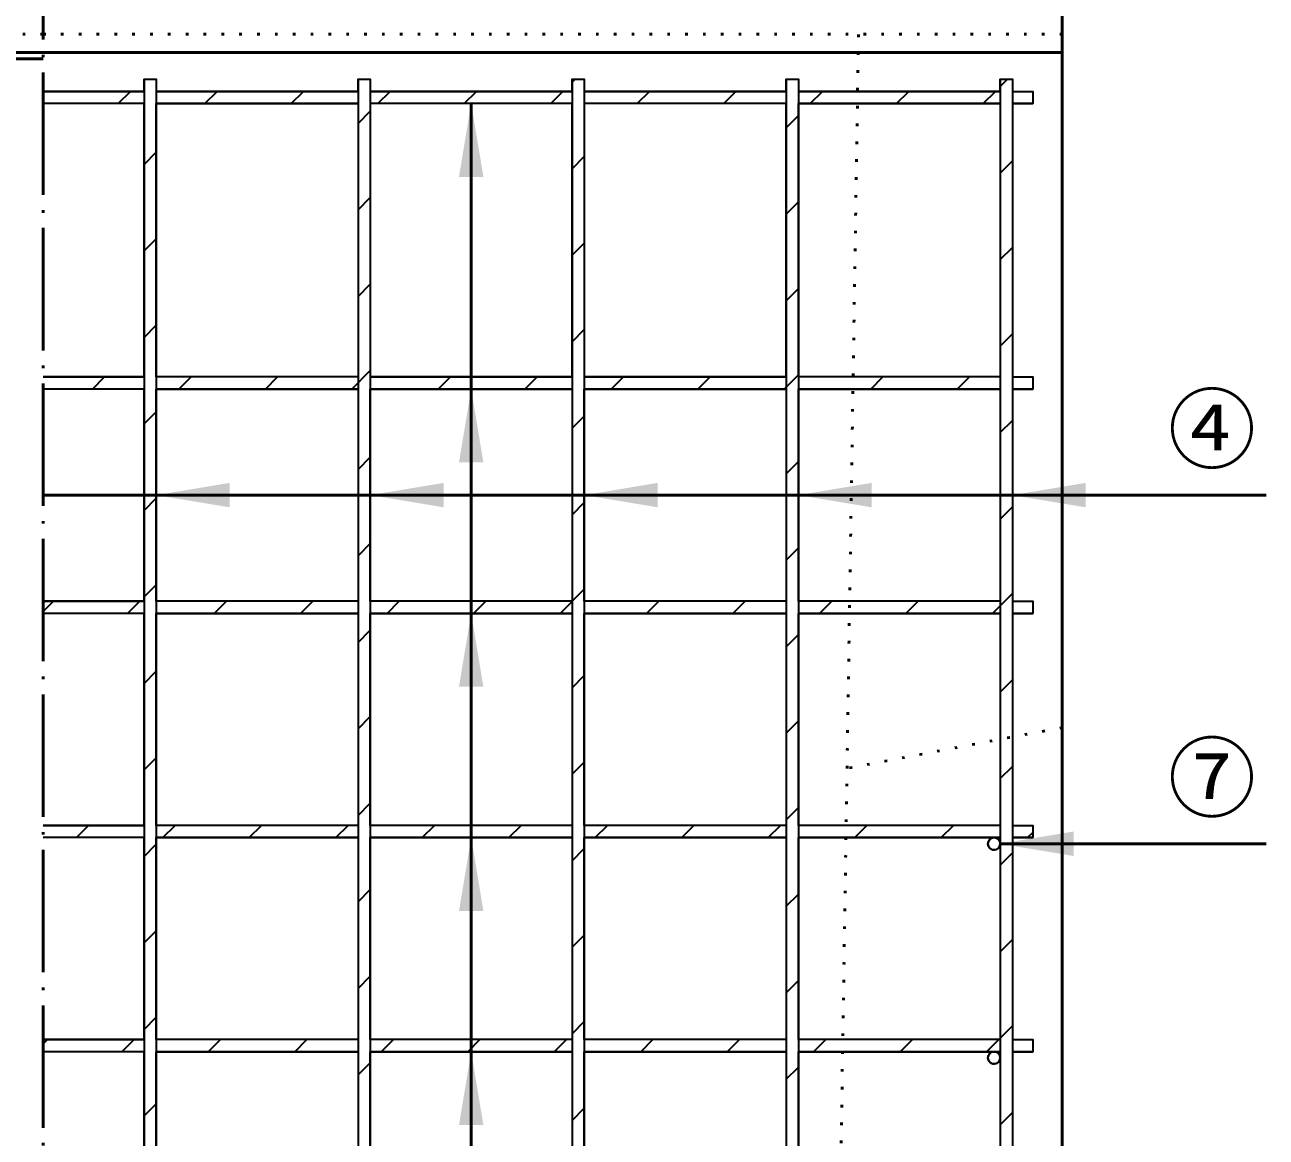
# Model space of a CAD drawing. Units: millimetres, scale not verified. Extents: x -2102 to 2102, y -1485 to 1485.
# Drawn here: x 343 to 952, y -816 to -270 of the extents above; entities that cross this region are included whole.
import ezdxf
from ezdxf.enums import TextEntityAlignment as Align

# ---------------------------------------------------------------- set-up
doc = ezdxf.new("R2010")
doc.units = ezdxf.units.MM
doc.header["$LTSCALE"] = 5
doc.linetypes.add('DOTTED', pattern=[1.75, 0.25, -1.5])
doc.linetypes.add('LONG_DASHED_DOTTED', pattern=[15.25, 12, -1.5, 0.25, -1.5])
doc.layers.add('0-0_V-nasSTD', color=7, linetype='Continuous', lineweight=35)
doc.layers.add('0-1_0', color=7, linetype='Continuous', lineweight=50)
doc.styles.add('ＭＳ ゴシック', font='')
doc.styles.get('ＭＳ ゴシック').set_extended_font_data('MS Gothic')

msp = doc.modelspace()

# ---------------------------------------------------------------- linework, layer by layer
at = {"layer": '0-0_V-nasSTD'}
for p, q in [((611.106, -298.278), (612.628, -296.756)), ((821.106, -300.41), (824.76, -296.756)), ((388.496, -308.756), (394.496, -302.756)), ((430.922, -308.756), (436.922, -302.756)), ((473.348, -308.756), (479.348, -302.756)), ((515.775, -308.756), (521.775, -302.756)), ((558.201, -308.756), (564.201, -302.756)), ((600.628, -308.756), (606.628, -302.756)), ((643.054, -308.756), (649.054, -302.756)), ((685.481, -308.756), (691.481, -302.756)), ((727.907, -308.756), (733.907, -302.756)), ((770.333, -308.756), (776.333, -302.756)), ((812.76, -308.756), (818.76, -302.756)), ((506.106, -318.425), (512.106, -312.425)), ((716.106, -320.557), (722.106, -314.557)), ((401.106, -338.572), (407.106, -332.572)), ((611.106, -340.704), (617.106, -334.704)), ((821.106, -342.836), (827.106, -336.836)), ((506.106, -360.851), (512.106, -354.851)), ((716.106, -362.983), (722.106, -356.983)), ((401.106, -380.999), (407.106, -374.999)), ((611.106, -383.131), (617.106, -377.131)), ((821.106, -385.263), (827.106, -379.263)), ((506.106, -403.278), (512.106, -397.278)), ((716.106, -405.41), (722.106, -399.41)), ((401.106, -423.425), (407.106, -417.425)), ((611.106, -425.557), (617.106, -419.557)), ((821.106, -427.689), (827.106, -421.689)), ((375.775, -448.756), (381.775, -442.756)), ((418.201, -448.756), (424.201, -442.756)), ((460.628, -448.756), (466.628, -442.756)), ((503.054, -448.756), (512.106, -439.704)), ((545.481, -448.756), (551.481, -442.756)), ((587.907, -448.756), (593.907, -442.756)), ((630.333, -448.756), (636.333, -442.756)), ((672.76, -448.756), (678.76, -442.756)), ((715.186, -448.756), (722.106, -441.836)), ((757.613, -448.756), (763.613, -442.756)), ((800.039, -448.756), (806.039, -442.756)), ((401.106, -465.851), (407.106, -459.851)), ((611.106, -467.983), (617.106, -461.983)), ((821.106, -470.115), (827.106, -464.115)), ((506.106, -488.131), (512.106, -482.131)), ((716.106, -490.263), (722.106, -484.263)), ((401.106, -508.278), (407.106, -502.278)), ((611.106, -510.41), (617.106, -504.41)), ((821.106, -512.542), (827.106, -506.542)), ((506.106, -530.557), (512.106, -524.557)), ((716.106, -532.689), (722.106, -526.689)), ((401.106, -550.704), (407.106, -544.704)), ((605.186, -558.756), (617.106, -546.836)), ((351.606, -557.778), (356.628, -552.756)), ((393.054, -558.756), (399.054, -552.756)), ((435.481, -558.756), (441.481, -552.756)), ((477.907, -558.756), (483.907, -552.756)), ((520.333, -558.756), (526.333, -552.756)), ((562.76, -558.756), (568.76, -552.756)), ((647.613, -558.756), (653.613, -552.756)), ((690.039, -558.756), (696.039, -552.756)), ((732.465, -558.756), (738.465, -552.756)), ((774.892, -558.756), (780.892, -552.756)), ((817.318, -558.756), (827.106, -548.968)), ((506.106, -572.983), (512.106, -566.983)), ((716.106, -575.115), (722.106, -569.115)), ((401.106, -593.131), (407.106, -587.131)), ((611.106, -595.263), (617.106, -589.263)), ((821.106, -597.395), (827.106, -591.395)), ((506.106, -615.41), (512.106, -609.41)), ((716.106, -617.542), (722.106, -611.542)), ((401.106, -635.557), (407.106, -629.557)), ((611.106, -637.689), (617.106, -631.689)), ((821.106, -639.821), (827.106, -633.821)), ((506.106, -657.836), (512.106, -651.836)), ((716.106, -659.968), (722.106, -653.968)), ((367.907, -668.756), (373.907, -662.756)), ((410.333, -668.756), (416.333, -662.756)), ((452.76, -668.756), (458.76, -662.756)), ((495.186, -668.756), (501.186, -662.756)), ((537.613, -668.756), (543.613, -662.756)), ((580.039, -668.756), (586.039, -662.756)), ((622.465, -668.756), (628.465, -662.756)), ((664.892, -668.756), (670.892, -662.756)), ((707.318, -668.756), (713.318, -662.756)), ((749.745, -668.756), (755.745, -662.756)), ((792.171, -668.756), (798.171, -662.756)), ((834.597, -668.756), (837.106, -666.247)), ((401.106, -677.983), (407.106, -671.983)), ((611.106, -680.115), (617.106, -674.115)), ((821.106, -682.247), (827.106, -676.247)), ((506.106, -700.263), (512.106, -694.263)), ((716.106, -702.395), (722.106, -696.395)), ((401.106, -720.41), (407.106, -714.41)), ((611.106, -722.542), (617.106, -716.542)), ((821.106, -724.674), (827.106, -718.674)), ((506.106, -742.689), (512.106, -736.689)), ((716.106, -744.821), (722.106, -738.821)), ((401.106, -762.836), (407.106, -756.836)), ((611.106, -764.968), (617.106, -758.968)), ((821.106, -767.1), (827.106, -761.1)), ((351.606, -769.91), (353.76, -767.756)), ((390.186, -773.756), (396.186, -767.756)), ((432.613, -773.756), (438.613, -767.756)), ((475.039, -773.756), (481.039, -767.756)), ((517.465, -773.756), (523.465, -767.756)), ((559.892, -773.756), (565.892, -767.756)), ((602.318, -773.756), (608.318, -767.756)), ((644.745, -773.756), (650.745, -767.756)), ((687.171, -773.756), (693.171, -767.756)), ((729.597, -773.756), (735.597, -767.756)), ((772.024, -773.756), (778.024, -767.756)), ((814.45, -773.756), (820.45, -767.756)), ((506.106, -785.115), (512.106, -779.115)), ((716.106, -787.247), (722.106, -781.247)), ((401.106, -805.263), (407.106, -799.263)), ((611.106, -807.395), (617.106, -801.395)), ((821.106, -809.527), (827.106, -803.527))]:
    msp.add_line(p, q, dxfattribs=at)
at = {"layer": '0-0_V-nasSTD', "lineweight": 50}
for p, q in [((561.606, -1069.756), (561.606, -308.756)), ((951.606, -500.756), (351.606, -500.756)), ((821.106, -671.756), (951.606, -671.756))]:
    msp.add_line(p, q, dxfattribs=at)
at = {"layer": '0-0_V-nasSTD'}
for points in [[(351.606, -302.756), (401.106, -302.756), (401.106, -296.756), (407.106, -296.756), (407.106, -302.756), (506.106, -302.756), (506.106, -296.756), (512.106, -296.756), (512.106, -302.756), (611.106, -302.756), (611.106, -296.756), (617.106, -296.756), (617.106, -302.756), (716.106, -302.756), (716.106, -296.756), (722.106, -296.756), (722.106, -302.756), (751.168, -302.756), (821.106, -302.756), (821.106, -296.756), (827.106, -296.756), (827.106, -302.756), (837.106, -302.756)], [(837.106, -302.756), (837.106, -308.756), (827.106, -308.756), (827.106, -442.756), (837.106, -442.756), (837.106, -448.756), (827.106, -448.756), (827.106, -552.756), (837.106, -552.756), (837.106, -558.756), (827.106, -558.756), (827.106, -619.395), (827.106, -662.756), (837.106, -662.756), (837.106, -668.756), (827.106, -668.756), (827.106, -767.756), (837.106, -767.756), (837.106, -773.756), (827.106, -773.756), (827.106, -872.756)], [(351.606, -442.756), (401.106, -442.756), (401.106, -308.756), (351.606, -308.756)], [(351.606, -552.756), (401.106, -552.756), (401.106, -448.756), (351.606, -448.756)], [(351.606, -662.756), (401.106, -662.756), (401.106, -558.756), (351.606, -558.756)], [(351.606, -767.756), (401.106, -767.756), (401.106, -668.756), (351.606, -668.756)], [(351.606, -872.756), (401.106, -872.756), (401.106, -773.756), (351.606, -773.756)]]:
    msp.add_lwpolyline(points, dxfattribs=at)
for points in [[(506.106, -308.756), (506.106, -442.756), (407.106, -442.756), (407.106, -407.932), (407.106, -308.756)], [(611.106, -442.756), (611.106, -308.756), (512.106, -308.756), (512.106, -407.932), (512.106, -442.756)], [(716.106, -442.756), (716.106, -308.756), (684.02, -308.756), (617.106, -308.756), (617.106, -407.932), (617.106, -442.756)], [(821.106, -407.932), (821.106, -442.756), (748.981, -442.756), (722.106, -442.756), (722.106, -308.756), (751.074, -308.756), (821.106, -308.756)], [(506.106, -448.756), (506.106, -552.756), (407.106, -552.756), (407.106, -448.756)], [(611.106, -448.756), (611.106, -552.756), (512.106, -552.756), (512.106, -448.756)], [(716.106, -448.756), (716.106, -552.756), (617.106, -552.756), (617.106, -448.756), (684.02, -448.756)], [(821.106, -552.756), (747.262, -552.756), (722.106, -552.756), (722.106, -448.756), (748.887, -448.756), (821.106, -448.756)], [(506.106, -558.756), (506.106, -662.756), (407.106, -662.756), (407.106, -558.756)], [(611.106, -558.756), (611.106, -662.756), (512.106, -662.756), (512.106, -558.756)], [(716.106, -558.756), (716.106, -662.756), (617.106, -662.756), (617.106, -558.756), (684.02, -558.756)], [(821.106, -558.756), (821.106, -620.531), (821.106, -662.756), (745.543, -662.756), (722.106, -662.756), (722.106, -558.756), (747.168, -558.756)], [(506.106, -668.756), (506.106, -767.756), (407.106, -767.756), (407.106, -668.756)], [(611.106, -668.756), (611.106, -767.756), (512.106, -767.756), (512.106, -668.756)], [(716.106, -668.756), (716.106, -767.756), (617.106, -767.756), (617.106, -668.756), (684.02, -668.756)], [(821.106, -767.756), (743.902, -767.756), (722.106, -767.756), (722.106, -668.756), (745.449, -668.756), (818.106, -668.756), (821.106, -668.756), (821.106, -671.756)], [(506.106, -773.756), (506.106, -872.756), (407.106, -872.756), (407.106, -773.756)], [(611.106, -773.756), (611.106, -872.756), (512.106, -872.756), (512.106, -773.756)], [(716.106, -773.756), (716.106, -872.756), (617.106, -872.756), (617.106, -773.756)], [(821.106, -776.756), (821.106, -872.756), (742.262, -872.756), (722.106, -872.756), (722.106, -773.756), (743.809, -773.756), (818.106, -773.756), (821.106, -773.756)]]:
    msp.add_lwpolyline(points, close=True, dxfattribs=at)
for centre, start, end in [((818.106, -671.756), 90, 225), ((818.106, -671.756), 0, 90), ((818.106, -671.756), 225, 0), ((818.106, -776.756), 90, 225), ((818.106, -776.756), 225, 0), ((818.106, -776.756), 0, 90)]:
    msp.add_arc(centre, 3, start, end, dxfattribs=at)
for points in [[(555.606, -344.756), (561.606, -308.756), (567.606, -344.756)], [(555.606, -484.756), (561.606, -448.756), (567.606, -484.756)], [(407.106, -500.756), (443.106, -506.756), (443.106, -494.756)], [(512.106, -500.756), (548.106, -506.756), (548.106, -494.756)], [(617.106, -500.756), (653.106, -506.756), (653.106, -494.756)], [(722.106, -500.756), (758.106, -506.756), (758.106, -494.756)], [(827.106, -500.756), (863.106, -506.756), (863.106, -494.756)], [(555.606, -594.756), (561.606, -558.756), (567.606, -594.756)], [(555.606, -704.756), (561.606, -668.756), (567.606, -704.756)], [(821.106, -671.756), (857.106, -677.756), (857.106, -665.756)], [(555.606, -809.756), (561.606, -773.756), (567.606, -809.756)]]:
    msp.add_solid(points, dxfattribs=at)
at = {"layer": '0-1_0', "linetype": 'LONG_DASHED_DOTTED'}
msp.add_line((351.606, -1039.756), (351.606, -73.756), dxfattribs=at)
at = {"layer": '0-1_0'}
for p, q in [((851.606, -98.756), (851.606, -283.756)), ((851.606, -274.756), (851.606, -1014.756)), ((-148.394, -283.756), (851.606, -283.756)), ((-148.394, -286.756), (351.606, -286.756))]:
    msp.add_line(p, q, dxfattribs=at)
at = {"layer": '0-1_0', "linetype": 'DOTTED'}
for p, q in [((-148.394, -274.756), (351.606, -274.756)), ((351.606, -274.756), (851.606, -274.756)), ((741.606, -914.756), (751.606, -274.756)), ((851.606, -614.756), (745.981, -634.756))]:
    msp.add_line(p, q, dxfattribs=at)
at = {"layer": '0-1_0', "lineweight": 35}
for p, q in [((401.106, -296.756), (401.106, -986.756)), ((401.106, -296.756), (407.106, -296.756)), ((407.106, -296.756), (407.106, -986.756)), ((506.106, -296.756), (506.106, -986.756)), ((506.106, -296.756), (512.106, -296.756)), ((512.106, -296.756), (512.106, -986.756)), ((611.106, -296.756), (611.106, -986.756)), ((611.106, -296.756), (617.106, -296.756)), ((617.106, -296.756), (617.106, -986.756)), ((716.106, -296.756), (716.106, -986.756)), ((716.106, -296.756), (722.106, -296.756)), ((722.106, -296.756), (722.106, -986.756)), ((821.106, -296.756), (821.106, -986.756)), ((821.106, -296.756), (827.106, -296.756)), ((827.106, -296.756), (827.106, -986.756)), ((401.106, -302.756), (351.606, -302.756)), ((506.106, -302.756), (407.106, -302.756)), ((611.106, -302.756), (512.106, -302.756)), ((716.106, -302.756), (617.106, -302.756)), ((821.106, -302.756), (722.106, -302.756)), ((827.106, -302.756), (837.106, -302.756)), ((837.106, -302.756), (837.106, -308.756)), ((401.106, -308.756), (351.606, -308.756)), ((506.106, -308.756), (407.106, -308.756)), ((611.106, -308.756), (512.106, -308.756)), ((716.106, -308.756), (617.106, -308.756)), ((821.106, -308.756), (722.106, -308.756)), ((827.106, -308.756), (837.106, -308.756)), ((401.106, -442.756), (351.606, -442.756)), ((506.106, -442.756), (407.106, -442.756)), ((611.106, -442.756), (512.106, -442.756)), ((716.106, -442.756), (617.106, -442.756)), ((821.106, -442.756), (722.106, -442.756)), ((821.106, -442.756), (748.981, -442.756)), ((827.106, -442.756), (837.106, -442.756)), ((837.106, -442.756), (837.106, -448.756)), ((401.106, -448.756), (351.606, -448.756)), ((401.106, -448.756), (351.606, -448.756)), ((506.106, -448.756), (407.106, -448.756)), ((407.106, -448.756), (506.106, -448.756)), ((611.106, -448.756), (512.106, -448.756)), ((512.106, -448.756), (611.106, -448.756)), ((716.106, -448.756), (617.106, -448.756)), ((617.106, -448.756), (684.02, -448.756)), ((821.106, -448.756), (722.106, -448.756)), ((748.887, -448.756), (821.106, -448.756)), ((827.106, -448.756), (837.106, -448.756)), ((401.106, -552.756), (351.606, -552.756)), ((351.606, -552.756), (401.106, -552.756)), ((506.106, -552.756), (407.106, -552.756)), ((506.106, -552.756), (407.106, -552.756)), ((611.106, -552.756), (512.106, -552.756)), ((611.106, -552.756), (512.106, -552.756)), ((716.106, -552.756), (617.106, -552.756)), ((716.106, -552.756), (617.106, -552.756)), ((821.106, -552.756), (722.106, -552.756)), ((821.106, -552.756), (747.262, -552.756)), ((827.106, -552.756), (837.106, -552.756)), ((837.106, -552.756), (837.106, -558.756)), ((401.106, -558.756), (351.606, -558.756)), ((401.106, -558.756), (351.606, -558.756)), ((506.106, -558.756), (407.106, -558.756)), ((407.106, -558.756), (506.106, -558.756)), ((611.106, -558.756), (512.106, -558.756)), ((512.106, -558.756), (611.106, -558.756)), ((716.106, -558.756), (617.106, -558.756)), ((684.02, -558.756), (716.106, -558.756)), ((821.106, -558.756), (722.106, -558.756)), ((747.168, -558.756), (821.106, -558.756)), ((827.106, -558.756), (837.106, -558.756)), ((401.106, -662.756), (351.606, -662.756)), ((351.606, -662.756), (401.106, -662.756)), ((506.106, -662.756), (407.106, -662.756)), ((506.106, -662.756), (407.106, -662.756)), ((611.106, -662.756), (512.106, -662.756)), ((611.106, -662.756), (512.106, -662.756)), ((716.106, -662.756), (617.106, -662.756)), ((716.106, -662.756), (617.106, -662.756)), ((821.106, -662.756), (722.106, -662.756)), ((827.106, -662.756), (837.106, -662.756)), ((837.106, -662.756), (837.106, -668.756)), ((401.106, -668.756), (351.606, -668.756)), ((401.106, -668.756), (351.606, -668.756)), ((506.106, -668.756), (407.106, -668.756)), ((407.106, -668.756), (506.106, -668.756)), ((611.106, -668.756), (512.106, -668.756)), ((512.106, -668.756), (611.106, -668.756)), ((716.106, -668.756), (617.106, -668.756)), ((821.106, -668.756), (722.106, -668.756)), ((827.106, -668.756), (837.106, -668.756)), ((821.106, -671.756), (821.106, -767.756)), ((401.106, -767.756), (351.606, -767.756)), ((506.106, -767.756), (407.106, -767.756)), ((611.106, -767.756), (512.106, -767.756)), ((716.106, -767.756), (617.106, -767.756)), ((821.106, -767.756), (722.106, -767.756)), ((827.106, -767.756), (837.106, -767.756)), ((837.106, -767.756), (837.106, -773.756)), ((401.106, -773.756), (351.606, -773.756)), ((506.106, -773.756), (407.106, -773.756)), ((611.106, -773.756), (512.106, -773.756)), ((716.106, -773.756), (617.106, -773.756)), ((821.106, -773.756), (722.106, -773.756)), ((827.106, -773.756), (837.106, -773.756))]:
    msp.add_line(p, q, dxfattribs=at)
for points in [[(351.606, -302.756), (401.106, -302.756), (401.106, -296.756), (407.106, -296.756), (407.106, -302.756), (506.106, -302.756), (506.106, -296.756), (512.106, -296.756), (512.106, -302.756), (611.106, -302.756), (611.106, -296.756), (617.106, -296.756), (617.106, -302.756), (716.106, -302.756), (716.106, -296.756), (722.106, -296.756), (722.106, -302.756), (751.168, -302.756), (821.106, -302.756), (821.106, -296.756), (827.106, -296.756), (827.106, -302.756), (837.106, -302.756), (837.106, -308.756), (827.106, -308.756), (827.106, -442.756), (837.106, -442.756), (837.106, -448.756), (827.106, -448.756)], [(351.606, -442.756), (401.106, -442.756), (401.106, -308.756), (351.606, -308.756)], [(506.106, -308.756), (506.106, -442.756), (407.106, -442.756)], [(407.106, -407.932), (407.106, -308.756), (506.106, -308.756)], [(611.106, -308.756), (512.106, -308.756), (512.106, -407.932)], [(512.106, -442.756), (611.106, -442.756), (611.106, -308.756)], [(716.106, -308.756), (684.02, -308.756), (617.106, -308.756), (617.106, -407.932)], [(617.106, -442.756), (716.106, -442.756), (716.106, -308.756)], [(722.106, -442.756), (722.106, -308.756), (751.074, -308.756), (821.106, -308.756), (821.106, -407.932), (821.106, -442.756)], [(827.106, -552.756), (837.106, -552.756), (837.106, -558.756), (827.106, -558.756)], [(821.106, -662.756), (745.543, -662.756), (722.106, -662.756)], [(827.106, -662.756), (837.106, -662.756), (837.106, -668.756), (827.106, -668.756), (827.106, -767.756)], [(617.106, -668.756), (684.02, -668.756), (716.106, -668.756)], [(722.106, -668.756), (745.449, -668.756), (818.106, -668.756)]]:
    msp.add_lwpolyline(points, dxfattribs=at)
for centre in [(818.106, -671.756), (818.106, -776.756)]:
    msp.add_circle(centre, 3, dxfattribs=at)
for centre, start, end in [((818.106, -671.756), 90, 225), ((818.106, -671.756), 225, 0), ((818.106, -776.756), 90, 225), ((818.106, -776.756), 225, 0), ((818.106, -776.756), 0, 90)]:
    msp.add_arc(centre, 3, start, end, dxfattribs=at)

# ---------------------------------------------------------------- texts
at = {"layer": '0-0_V-nasSTD', "style": 'ＭＳ ゴシック'}
for s, p in [('④', (903.406, -493.756)), ('⑦', (903.406, -664.756))]:
    msp.add_text(s, height=31.67, dxfattribs=at).set_placement(p, align=Align.BOTTOM_LEFT)

doc.saveas('drawing.dxf')
